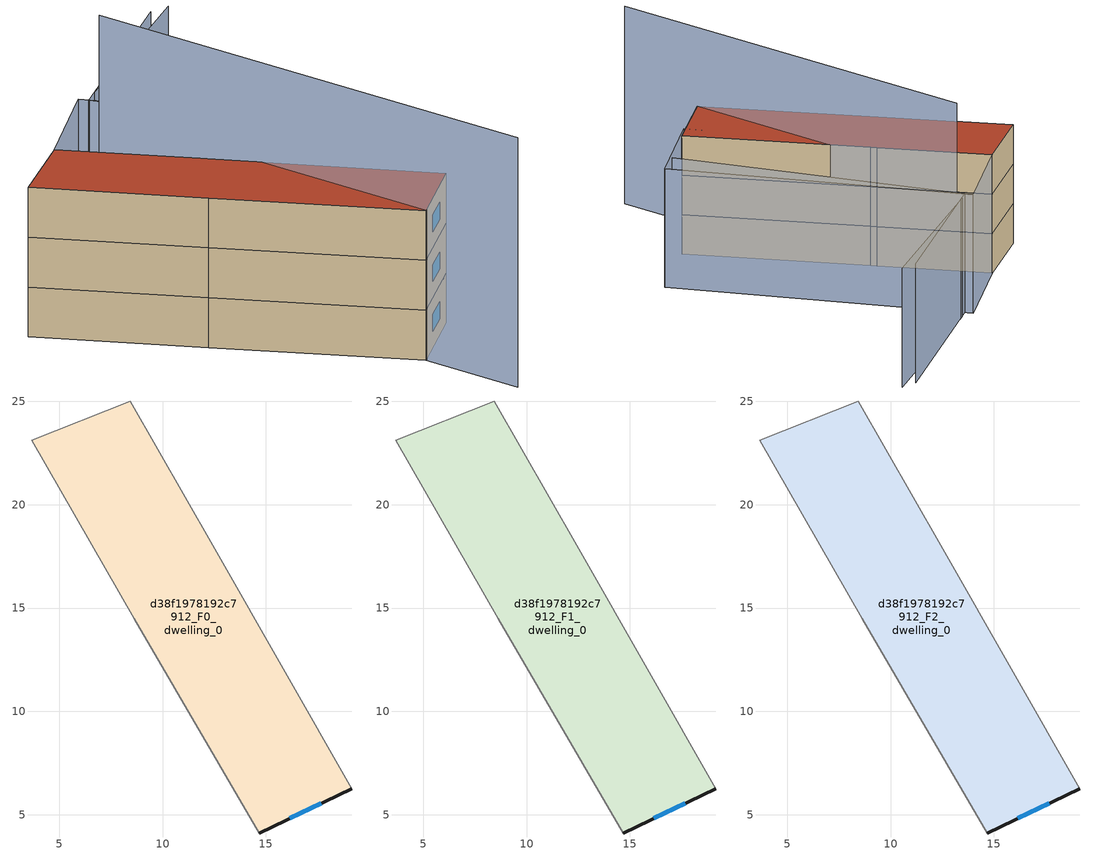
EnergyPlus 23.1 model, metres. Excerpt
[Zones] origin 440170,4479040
d38f1978192c7912_F0_dwelling_0
 floor ground (EU_floor_Construction): 12.42,18.03 12.62,17.69 19.16,6.26 14.67,4.12 8.64,14.49 3.66,23.12 8.42,25.01 z0
 wall outside (EU_wall_Construction): 14.67,4.12 19.16,6.26 z0:3
 wall adiabatic (EU_wall_Construction): 19.16,6.26 12.62,17.69 12.42,18.03 8.42,25.01 3.66,23.12 8.64,14.49 14.67,4.12 z0:3
 window (EU_Window_Construction): 16.16,4.83 17.67,5.55 z0.99:2.01
d38f1978192c7912_F1_dwelling_0
 floor to d38f1978192c7912_F0_dwelling_0 (EU_floor_Construction): 12.42,18.03 12.62,17.69 19.16,6.26 14.67,4.12 8.64,14.49 3.66,23.12 8.42,25.01 z3
 wall outside (EU_wall_Construction): 14.67,4.12 19.16,6.26 z3:6
 wall adiabatic (EU_wall_Construction): 19.16,6.26 12.62,17.69 12.42,18.03 8.42,25.01 3.66,23.12 8.64,14.49 14.67,4.12 z3:6
 window (EU_Window_Construction): 16.16,4.83 17.67,5.55 z3.99:5.01
d38f1978192c7912_F2_dwelling_0
 floor to d38f1978192c7912_F1_dwelling_0 (EU_floor_Construction): 12.42,18.03 12.62,17.69 19.16,6.26 14.67,4.12 8.64,14.49 3.66,23.12 8.42,25.01 z6
 wall outside (EU_wall_Construction): 14.67,4.12 19.16,6.26 z6:9
 wall adiabatic (EU_wall_Construction): 19.16,6.26 12.62,17.69 12.42,18.03 8.42,25.01 3.66,23.12 8.64,14.49 14.67,4.12 z6:9
 window (EU_Window_Construction): 16.16,4.83 17.67,5.55 z6.99:8.01
 roof outside (EU_roof_Construction): 19.16,6.26 12.62,17.69 12.42,18.03 8.42,25.01 3.66,23.12 8.64,14.49 14.67,4.12 z9
shading: 22.38,7.95 14.64,27.48 / 14.64,27.48 25.78,31.9 / 26.95,31.61 15.33,27.78 / 14.37,28.01 24.13,8.65 / 24.13,8.65 18.18,5.65 / 18.18,5.65 8.42,25.02 / 8.42,25.02 14.37,28.01 z0:9; 13.5,25.87 15,-1.97 z0:15
[Building]
EU S2 Campaign: North Axis=0; Terrain=City; Solar Distribution=FullExterior
[Site:Location]
Madrid: Latitude=40.5; Longitude=-3.5; Time Zone=1; Elevation=609
[SizingPeriod:WeatherFileDays]
AnnualSizingPeriod: Begin Month=1; Begin Day of Month=1; End Month=12; End Day of Month=31; Day of Week for Start Day=Monday; Use Weather File Daylight Saving Period=No; Use Weather File Rain and Snow Indicators=No
[MATERIAL]
EU_InternalMass_Material: Roughness=MediumRough; Thickness=0.1; Conductivity=1; Density=1800; Specific Heat=900; Thermal Absorptance=0.9; Solar Absorptance=0.7; Visible Absorptance=0.7
[MATERIAL:NOMASS] Roughness=MediumRough; Thermal Absorptance=0.9; Solar Absorptance=0.7; Visible Absorptance=0.7
Name | Thermal Resistance
EU_wall_NoMass | 0.609216
EU_roof_NoMass | 0.513268
EU_floor_NoMass | 0.568163
[WINDOWMATERIAL:SIMPLEGLAZINGSYSTEM]
EU_Window_SimpleGlazing: UFactor=5.50606; Solar Heat Gain Coefficient=0.85; Visible Transmittance=0.85
[CONSTRUCTION]
EU_wall_Construction: EU_wall_NoMass
EU_roof_Construction: EU_roof_NoMass
EU_floor_Construction: EU_floor_NoMass
EU_Window_Construction: EU_Window_SimpleGlazing
EU_InternalMass_Construction: EU_InternalMass_Material
[ZONE] Type=1; Multiplier=1; Ceiling Height=autocalculate; Floor Area=autocalculate; Part of Total Floor Area=Yes
Name | Volume
d38f1978192c7912_F0_dwelling_0 | 328.568
d38f1978192c7912_F1_dwelling_0; d38f1978192c7912_F2_dwelling_0 | 328.569
[INTERNALMASS] Construction=EU_InternalMass_Construction; Surface Area=109.523
Name | Zone or ZoneList
d38f1978192c7912_F0_dwelling_0_EU_InternalMass | d38f1978192c7912_F0_dwelling_0
d38f1978192c7912_F1_dwelling_0_EU_InternalMass | d38f1978192c7912_F1_dwelling_0
d38f1978192c7912_F2_dwelling_0_EU_InternalMass | d38f1978192c7912_F2_dwelling_0
[OTHEREQUIPMENT] Fuel Type=Electricity; Design Level Calculation Method=Watts/Area; Power per Zone Floor Area=1; Fraction Latent=0; Fraction Radiant=0; Fraction Lost=0; Carbon Dioxide Generation Rate=0; EndUse Subcategory=EU_Step8_InternalGains
Name | Zone or ZoneList or Space or SpaceList | Schedule
EU_Step8_InternalGain_d38f1978192c7912_F0_dwelling_0_f000 | d38f1978192c7912_F0_dwelling_0 | EU_Step8_GainSchedule_d38f1978192c7912_F0_dwelling_0_f000
EU_Step8_InternalGain_d38f1978192c7912_F1_dwelling_0_f000 | d38f1978192c7912_F1_dwelling_0 | EU_Step8_GainSchedule_d38f1978192c7912_F1_dwelling_0_f000
EU_Step8_InternalGain_d38f1978192c7912_F2_dwelling_0_f000 | d38f1978192c7912_F2_dwelling_0 | EU_Step8_GainSchedule_d38f1978192c7912_F2_dwelling_0_f000
[ZONEVENTILATION:DESIGNFLOWRATE] Schedule=EU_AlwaysOn; Design Flow Rate Calculation Method=AirChanges/Hour; Air Changes per Hour=0.752966; Ventilation Type=Natural; Fan Pressure Rise=0; Fan Total Efficiency=1; Constant Term Coefficient=1; Temperature Term Coefficient=0; Velocity Term Coefficient=0; Velocity Squared Term Coefficient=0; Minimum Indoor Temperature=-100; Maximum Indoor Temperature=100; Delta Temperature=-100; Minimum Outdoor Temperature=-100; Maximum Outdoor Temperature=100; Maximum Wind Speed=40
Name | Zone or ZoneList or Space or SpaceList
EU_ConstantAir_d38f1978192c7912_F0_dwelling_0 | d38f1978192c7912_F0_dwelling_0
EU_ConstantAir_d38f1978192c7912_F1_dwelling_0 | d38f1978192c7912_F1_dwelling_0
EU_ConstantAir_d38f1978192c7912_F2_dwelling_0 | d38f1978192c7912_F2_dwelling_0
[HVACTEMPLATE:THERMOSTAT] Constant Heating Setpoint=20; Constant Cooling Setpoint=50
EU_HeatOnly_d38f1978192c7912_F0_dwelling_0; EU_HeatOnly_d38f1978192c7912_F1_dwelling_0; EU_HeatOnly_d38f1978192c7912_F2_dwelling_0
[HVACTEMPLATE:ZONE:IDEALLOADSAIRSYSTEM] System Availability Schedule=EU_AlwaysOn; Maximum Heating Supply Air Temperature=50; Minimum Cooling Supply Air Temperature=13; Maximum Heating Supply Air Humidity Ratio=0.0156; Minimum Cooling Supply Air Humidity Ratio=0.0077; Heating Limit=NoLimit; Cooling Limit=NoLimit; Heating Availability Schedule=EU_AlwaysOn; Cooling Availability Schedule=EU_CoolingOff; Dehumidification Control Type=ConstantSensibleHeatRatio; Cooling Sensible Heat Ratio=0.7; Dehumidification Setpoint=60; Humidification Control Type=None; Humidification Setpoint=30; Outdoor Air Method=None; Outdoor Air Flow Rate per Person=0.00944; Outdoor Air Flow Rate per Zone Floor Area=0; Outdoor Air Flow Rate per Zone=0; Demand Controlled Ventilation Type=None; Outdoor Air Economizer Type=NoEconomizer; Heat Recovery Type=None; Sensible Heat Recovery Effectiveness=0.7; Latent Heat Recovery Effectiveness=0.65
Name | Template Thermostat
d38f1978192c7912_F0_dwelling_0 | EU_HeatOnly_d38f1978192c7912_F0_dwelling_0
d38f1978192c7912_F1_dwelling_0 | EU_HeatOnly_d38f1978192c7912_F1_dwelling_0
d38f1978192c7912_F2_dwelling_0 | EU_HeatOnly_d38f1978192c7912_F2_dwelling_0
[SIZING:ZONE] Zone Cooling Design Supply Air Temperature Input Method=SupplyAirTemperature; Zone Cooling Design Supply Air Temperature=13; Zone Heating Design Supply Air Temperature Input Method=SupplyAirTemperature; Zone Heating Design Supply Air Temperature=50; Zone Cooling Design Supply Air Humidity Ratio=0.008; Zone Heating Design Supply Air Humidity Ratio=0.008; Cooling Design Air Flow Method=DesignDay; Cooling Design Air Flow Rate=0; Cooling Minimum Air Flow per Zone Floor Area=0.000762; Cooling Minimum Air Flow=0; Cooling Minimum Air Flow Fraction=0.2; Heating Design Air Flow Method=DesignDay; Heating Design Air Flow Rate=0; Heating Maximum Air Flow per Zone Floor Area=0.002032; Heating Maximum Air Flow=0.141576; Heating Maximum Air Flow Fraction=0.3; Account for Dedicated Outdoor Air System=No; Dedicated Outdoor Air System Control Strategy=NeutralSupplyAir; Dedicated Outdoor Air Low Setpoint Temperature for Design=autosize; Dedicated Outdoor Air High Setpoint Temperature for Design=autosize; Zone Load Sizing Method=Sensible Load Only No Latent Load; Zone Latent Cooling Design Supply Air Humidity Ratio Input Method=HumidityRatioDifference; Zone Cooling Design Supply Air Humidity Ratio Difference=0.005; Zone Latent Heating Design Supply Air Humidity Ratio Input Method=HumidityRatioDifference; Zone Humidification Design Supply Air Humidity Ratio Difference=0.005
d38f1978192c7912_F0_dwelling_0; d38f1978192c7912_F1_dwelling_0; d38f1978192c7912_F2_dwelling_0
[SCHEDULE:CONSTANT]
Name | Hourly Value
EU_AlwaysOn | 1
EU_CoolingOff | 0
[SCHEDULE:FILE] Column Number=1; Rows to Skip at Top=0; Number of Hours of Data=8760; Column Separator=Comma; Interpolate to Timestep=No; Minutes per Item=60; Adjust Schedule for Daylight Savings=Yes
Name | File
EU_Step8_GainSchedule_d38f1978192c7912_F0_dwelling_0_f000 | ../../schedules/d38f1978192c7912/d38f1978192c7912_F0_dwelling_0_f000_gain.csv
EU_Step8_GainSchedule_d38f1978192c7912_F1_dwelling_0_f000 | ../../schedules/d38f1978192c7912/d38f1978192c7912_F1_dwelling_0_f000_gain.csv
EU_Step8_GainSchedule_d38f1978192c7912_F2_dwelling_0_f000 | ../../schedules/d38f1978192c7912/d38f1978192c7912_F2_dwelling_0_f000_gain.csv
